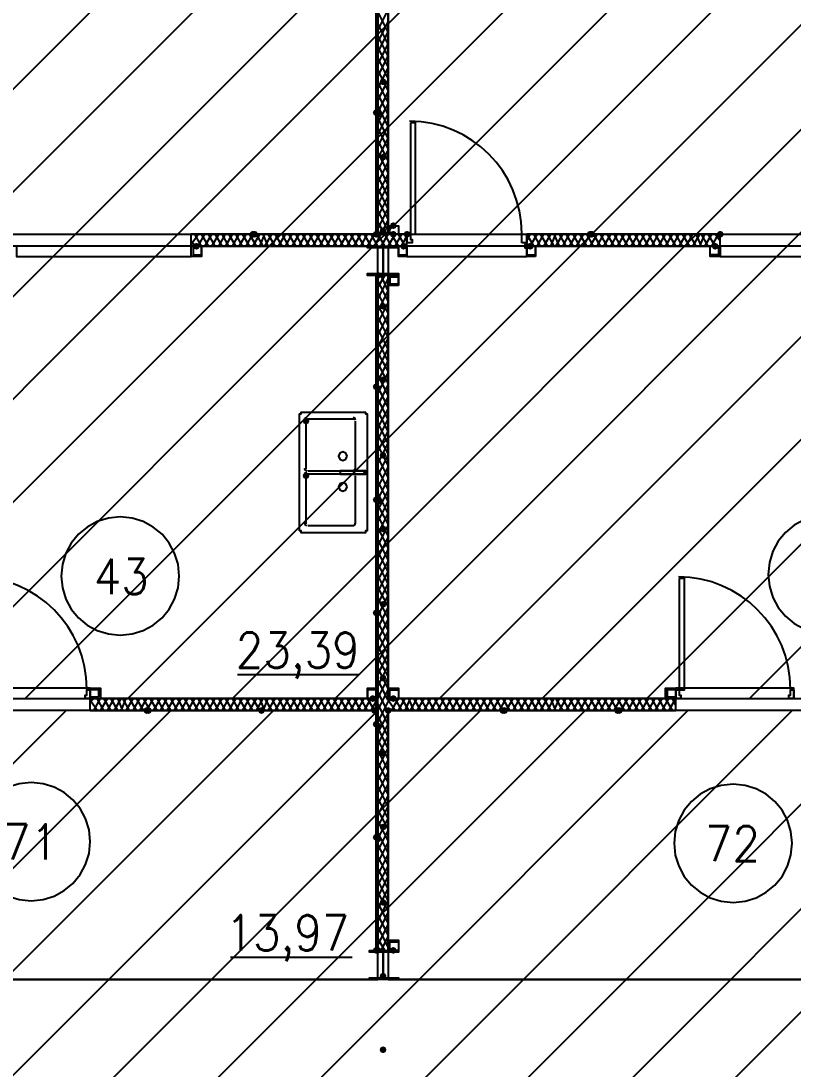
# Model space of a CAD drawing. Header units: millimetres. Extents: x 0 to 420, y 0 to 297.
# Drawn here: x 265.2 to 284.29, y 179.99 to 205.89 of the extents above; entities that cross this region are included whole.
import ezdxf

# ---------------------------------------------------------------- set-up
doc = ezdxf.new("R2010")
doc.units = ezdxf.units.MM
doc.layers.get('0').update_dxf_attribs({"linetype": 'CONTINUOUS'})
doc.styles.get("Standard").update_dxf_attribs({"font": 'STANDARD'})

msp = doc.modelspace()

# ---------------------------------------------------------------- hatches: boundary and pattern name
at = {"true_color": 0x000007}
h = msp.add_hatch(color=0, dxfattribs=at)
h.paths.add_polyline_path([(274.023667, 217.000667), (273.981333, 217.000667), (274.023667, 200.617667)], flags=0)
h.paths.add_polyline_path([(273.981333, 217.000667), (274.023667, 200.617667), (273.981333, 200.617667)], flags=0)
for points in [[(274.235333, 204.385333), (274.210462, 204.325537), (274.150667, 204.300667), (274.090871, 204.325537), (274.066, 204.385333), (274.090871, 204.445129), (274.150667, 204.47), (274.210462, 204.445129)], [(274.235333, 202.522667), (274.210462, 202.462871), (274.150667, 202.438), (274.090871, 202.462871), (274.066, 202.522667), (274.090871, 202.582462), (274.150667, 202.607333), (274.210462, 202.582463)], [(274.235333, 200.702333), (274.210462, 200.642537), (274.150667, 200.617667), (274.090871, 200.642537), (274.066, 200.702333), (274.090871, 200.762129), (274.150667, 200.787), (274.210462, 200.762129)], [(274.489333, 200.829333), (274.464462, 200.769537), (274.404667, 200.744667), (274.344871, 200.769537), (274.32, 200.829333), (274.344871, 200.889129), (274.404667, 200.914), (274.464462, 200.889129)], [(274.108333, 200.617667), (274.083463, 200.557871), (274.023667, 200.533), (273.963871, 200.557871), (273.939, 200.617667), (273.963871, 200.677462), (274.023667, 200.702333), (274.083462, 200.677463)], [(274.489333, 200.617667), (274.464462, 200.557871), (274.404667, 200.533), (274.344871, 200.557871), (274.32, 200.617667), (274.344871, 200.677462), (274.404667, 200.702333), (274.464462, 200.677463)], [(269.621, 200.321333), (269.596129, 200.261537), (269.536333, 200.236667), (269.476538, 200.261537), (269.451667, 200.321333), (269.476537, 200.381129), (269.536333, 200.406), (269.596129, 200.381129)], [(274.743333, 200.321333), (274.718462, 200.261537), (274.658667, 200.236667), (274.598871, 200.261537), (274.574, 200.321333), (274.598871, 200.381129), (274.658667, 200.406), (274.718462, 200.381129)], [(277.791333, 200.321333), (277.766462, 200.261537), (277.706667, 200.236667), (277.646871, 200.261537), (277.622, 200.321333), (277.646871, 200.381129), (277.706667, 200.406), (277.766462, 200.381129)], [(277.876, 200.321333), (277.851129, 200.261537), (277.791333, 200.236667), (277.731537, 200.261537), (277.706667, 200.321333), (277.731537, 200.381129), (277.791333, 200.406), (277.851129, 200.381129)], [(282.448, 200.321333), (282.423129, 200.261537), (282.363333, 200.236667), (282.303538, 200.261537), (282.278667, 200.321333), (282.303537, 200.381129), (282.363333, 200.406), (282.423129, 200.381129)], [(274.108333, 199.601667), (274.083463, 199.541871), (274.023667, 199.517), (273.963871, 199.541871), (273.939, 199.601667), (273.963871, 199.661462), (274.023667, 199.686333), (274.083462, 199.661463)], [(274.235333, 198.839667), (274.210462, 198.779871), (274.150667, 198.755), (274.090871, 198.779871), (274.066, 198.839667), (274.090871, 198.899462), (274.150667, 198.924333), (274.210462, 198.899463)], [(274.235333, 197.019333), (274.210462, 196.959537), (274.150667, 196.934667), (274.090871, 196.959537), (274.066, 197.019333), (274.090871, 197.079129), (274.150667, 197.104), (274.210462, 197.079129)], [(272.330333, 196.003333), (272.305462, 195.943537), (272.245667, 195.918667), (272.185871, 195.943537), (272.161, 196.003333), (272.185871, 196.063129), (272.245667, 196.088), (272.305462, 196.063129)], [(274.235333, 195.156667), (274.210462, 195.096871), (274.150667, 195.072), (274.090871, 195.096871), (274.066, 195.156667), (274.090871, 195.216462), (274.150667, 195.241333), (274.210462, 195.216463)], [(272.330333, 194.648667), (272.305462, 194.588871), (272.245667, 194.564), (272.185871, 194.588871), (272.161, 194.648667), (272.185871, 194.708462), (272.245667, 194.733333), (272.305462, 194.708463)], [(274.235333, 193.336333), (274.210462, 193.276537), (274.150667, 193.251667), (274.090871, 193.276537), (274.066, 193.336333), (274.090871, 193.396129), (274.150667, 193.421), (274.210462, 193.396129)], [(274.235333, 191.473667), (274.210462, 191.413871), (274.150667, 191.389), (274.090871, 191.413871), (274.066, 191.473667), (274.090871, 191.533462), (274.150667, 191.558333), (274.210462, 191.533463)], [(274.235333, 189.653333), (274.210462, 189.593537), (274.150667, 189.568667), (274.090871, 189.593537), (274.066, 189.653333), (274.090871, 189.713129), (274.150667, 189.738), (274.210462, 189.713129)], [(273.981333, 189.145333), (273.956462, 189.085537), (273.896667, 189.060667), (273.836871, 189.085537), (273.812, 189.145333), (273.836871, 189.205129), (273.896667, 189.23), (273.956462, 189.205129)], [(274.489333, 189.145333), (274.464462, 189.085537), (274.404667, 189.060667), (274.344871, 189.085537), (274.32, 189.145333), (274.344871, 189.205129), (274.404667, 189.23), (274.464462, 189.205129)], [(274.235333, 187.790667), (274.210462, 187.730871), (274.150667, 187.706), (274.090871, 187.730871), (274.066, 187.790667), (274.090871, 187.850462), (274.150667, 187.875333), (274.210462, 187.850463)], [(274.235333, 185.970333), (274.210462, 185.910537), (274.150667, 185.885667), (274.090871, 185.910537), (274.066, 185.970333), (274.090871, 186.030129), (274.150667, 186.055), (274.210462, 186.030129)], [(274.235333, 184.107667), (274.210462, 184.047871), (274.150667, 184.023), (274.090871, 184.047871), (274.066, 184.107667), (274.090871, 184.167462), (274.150667, 184.192333), (274.210462, 184.167463)], [(274.108333, 182.922333), (274.083463, 182.862537), (274.023667, 182.837667), (273.963871, 182.862537), (273.939, 182.922333), (273.963871, 182.982129), (274.023667, 183.007), (274.083462, 182.982129)], [(274.489333, 182.922333), (274.464462, 182.862537), (274.404667, 182.837667), (274.344871, 182.862537), (274.32, 182.922333), (274.344871, 182.982129), (274.404667, 183.007), (274.464462, 182.982129)], [(274.235333, 182.287333), (274.210462, 182.227537), (274.150667, 182.202667), (274.090871, 182.227537), (274.066, 182.287333), (274.090871, 182.347129), (274.150667, 182.372), (274.210462, 182.347129)], [(274.235333, 180.467), (274.210462, 180.407204), (274.150667, 180.382333), (274.090871, 180.407204), (274.066, 180.467), (274.090871, 180.526796), (274.150667, 180.551667), (274.210462, 180.526796)]]:
    msp.add_hatch(color=0, dxfattribs=at).paths.add_polyline_path(points, flags=0)
at = {"true_color": 0x0000fe}
for points in [[(274.066, 203.623333), (274.041129, 203.563538), (273.981333, 203.538667), (273.921538, 203.563538), (273.896667, 203.623333), (273.921537, 203.683129), (273.981333, 203.708), (274.041129, 203.683129)], [(274.108333, 203.581), (274.083463, 203.521204), (274.023667, 203.496333), (273.963871, 203.521204), (273.939, 203.581), (273.963871, 203.640796), (274.023667, 203.665667), (274.083462, 203.640796)], [(271.018, 200.617667), (270.993129, 200.557871), (270.933333, 200.533), (270.873538, 200.557871), (270.848667, 200.617667), (270.873537, 200.677462), (270.933333, 200.702333), (270.993129, 200.677463)], [(271.060333, 200.617667), (271.035462, 200.557871), (270.975667, 200.533), (270.915871, 200.557871), (270.891, 200.617667), (270.915871, 200.677462), (270.975667, 200.702333), (271.035462, 200.677463)], [(274.066, 200.617667), (274.041129, 200.557871), (273.981333, 200.533), (273.921538, 200.557871), (273.896667, 200.617667), (273.921537, 200.677462), (273.981333, 200.702333), (274.041129, 200.677463)], [(274.108333, 200.617667), (274.083463, 200.557871), (274.023667, 200.533), (273.963871, 200.557871), (273.939, 200.617667), (273.963871, 200.677462), (274.023667, 200.702333), (274.083462, 200.677463)], [(274.108333, 200.617667), (274.083463, 200.557871), (274.023667, 200.533), (273.963871, 200.557871), (273.939, 200.617667), (273.963871, 200.677462), (274.023667, 200.702333), (274.083462, 200.677463)], [(274.108333, 200.617667), (274.083463, 200.557871), (274.023667, 200.533), (273.963871, 200.557871), (273.939, 200.617667), (273.963871, 200.677462), (274.023667, 200.702333), (274.083462, 200.677463)], [(274.108333, 200.617667), (274.083463, 200.557871), (274.023667, 200.533), (273.963871, 200.557871), (273.939, 200.617667), (273.963871, 200.677462), (274.023667, 200.702333), (274.083462, 200.677463)], [(274.828, 200.617667), (274.803129, 200.557871), (274.743333, 200.533), (274.683538, 200.557871), (274.658667, 200.617667), (274.683537, 200.677462), (274.743333, 200.702333), (274.803129, 200.677463)], [(279.357667, 200.617667), (279.332796, 200.557871), (279.273, 200.533), (279.213204, 200.557871), (279.188333, 200.617667), (279.213204, 200.677462), (279.273, 200.702333), (279.332796, 200.677463)], [(279.4, 200.617667), (279.375129, 200.557871), (279.315333, 200.533), (279.255538, 200.557871), (279.230667, 200.617667), (279.255537, 200.677462), (279.315333, 200.702333), (279.375129, 200.677463)], [(282.575, 200.617667), (282.550129, 200.557871), (282.490333, 200.533), (282.430538, 200.557871), (282.405667, 200.617667), (282.430537, 200.677462), (282.490333, 200.702333), (282.550129, 200.677463)], [(274.108333, 199.601667), (274.083463, 199.541871), (274.023667, 199.517), (273.963871, 199.541871), (273.939, 199.601667), (273.963871, 199.661462), (274.023667, 199.686333), (274.083462, 199.661463)], [(274.066, 196.85), (274.041129, 196.790204), (273.981333, 196.765333), (273.921538, 196.790204), (273.896667, 196.85), (273.921537, 196.909796), (273.981333, 196.934667), (274.041129, 196.909796)], [(274.108333, 196.807667), (274.083463, 196.747871), (274.023667, 196.723), (273.963871, 196.747871), (273.939, 196.807667), (273.963871, 196.867462), (274.023667, 196.892333), (274.083462, 196.867463)], [(274.066, 194.056), (274.041129, 193.996204), (273.981333, 193.971333), (273.921538, 193.996204), (273.896667, 194.056), (273.921537, 194.115796), (273.981333, 194.140667), (274.041129, 194.115796)], [(274.108333, 194.013667), (274.083463, 193.953871), (274.023667, 193.929), (273.963871, 193.953871), (273.939, 194.013667), (273.963871, 194.073462), (274.023667, 194.098333), (274.083462, 194.073463)], [(274.066, 191.262), (274.041129, 191.202204), (273.981333, 191.177333), (273.921538, 191.202204), (273.896667, 191.262), (273.921537, 191.321796), (273.981333, 191.346667), (274.041129, 191.321796)], [(274.108333, 191.262), (274.083463, 191.202204), (274.023667, 191.177333), (273.963871, 191.202204), (273.939, 191.262), (273.963871, 191.321796), (274.023667, 191.346667), (274.083462, 191.321796)], [(268.393333, 188.849), (268.368462, 188.789204), (268.308667, 188.764333), (268.248871, 188.789204), (268.224, 188.849), (268.248871, 188.908796), (268.308667, 188.933667), (268.368462, 188.908796)], [(268.435667, 188.849), (268.410796, 188.789204), (268.351, 188.764333), (268.291204, 188.789204), (268.266333, 188.849), (268.291204, 188.908796), (268.351, 188.933667), (268.410796, 188.908796)], [(271.229667, 188.849), (271.204796, 188.789204), (271.145, 188.764333), (271.085204, 188.789204), (271.060333, 188.849), (271.085204, 188.908796), (271.145, 188.933667), (271.204796, 188.908796)], [(271.229667, 188.849), (271.204796, 188.789204), (271.145, 188.764333), (271.085204, 188.789204), (271.060333, 188.849), (271.085204, 188.908796), (271.145, 188.933667), (271.204796, 188.908796)], [(274.023667, 188.849), (273.998796, 188.789204), (273.939, 188.764333), (273.879204, 188.789204), (273.854333, 188.849), (273.879204, 188.908796), (273.939, 188.933667), (273.998796, 188.908796)], [(274.362333, 188.849), (274.337463, 188.789204), (274.277667, 188.764333), (274.217871, 188.789204), (274.193, 188.849), (274.217871, 188.908796), (274.277667, 188.933667), (274.337462, 188.908796)], [(274.362333, 188.849), (274.337463, 188.789204), (274.277667, 188.764333), (274.217871, 188.789204), (274.193, 188.849), (274.217871, 188.908796), (274.277667, 188.933667), (274.337462, 188.908796)], [(277.198667, 188.849), (277.173796, 188.789204), (277.114, 188.764333), (277.054204, 188.789204), (277.029333, 188.849), (277.054204, 188.908796), (277.114, 188.933667), (277.173796, 188.908796)], [(277.241, 188.849), (277.216129, 188.789204), (277.156333, 188.764333), (277.096537, 188.789204), (277.071667, 188.849), (277.096537, 188.908796), (277.156333, 188.933667), (277.216129, 188.908796)], [(280.035, 188.849), (280.010129, 188.789204), (279.950333, 188.764333), (279.890538, 188.789204), (279.865667, 188.849), (279.890537, 188.908796), (279.950333, 188.933667), (280.010129, 188.908796)], [(280.077333, 188.849), (280.052462, 188.789204), (279.992667, 188.764333), (279.932871, 188.789204), (279.908, 188.849), (279.932871, 188.908796), (279.992667, 188.933667), (280.052462, 188.908796)], [(274.066, 188.510333), (274.041129, 188.450537), (273.981333, 188.425667), (273.921538, 188.450537), (273.896667, 188.510333), (273.921537, 188.570129), (273.981333, 188.595), (274.041129, 188.570129)], [(274.108333, 188.468), (274.083463, 188.408204), (274.023667, 188.383333), (273.963871, 188.408204), (273.939, 188.468), (273.963871, 188.527796), (274.023667, 188.552667), (274.083462, 188.527796)], [(274.066, 185.716333), (274.041129, 185.656537), (273.981333, 185.631667), (273.921538, 185.656537), (273.896667, 185.716333), (273.921537, 185.776129), (273.981333, 185.801), (274.041129, 185.776129)], [(274.108333, 185.674), (274.083463, 185.614204), (274.023667, 185.589333), (273.963871, 185.614204), (273.939, 185.674), (273.963871, 185.733796), (274.023667, 185.758667), (274.083462, 185.733796)], [(274.066, 182.922333), (274.041129, 182.862537), (273.981333, 182.837667), (273.921538, 182.862537), (273.896667, 182.922333), (273.921537, 182.982129), (273.981333, 183.007), (274.041129, 182.982129)], [(274.066, 182.922333), (274.041129, 182.862537), (273.981333, 182.837667), (273.921538, 182.862537), (273.896667, 182.922333), (273.921537, 182.982129), (273.981333, 183.007), (274.041129, 182.982129)]]:
    msp.add_hatch(color=0, dxfattribs=at).paths.add_polyline_path(points, flags=0)
at = {"true_color": 0x000007}
h = msp.add_hatch(color=0, dxfattribs=at)
h.paths.add_polyline_path([(269.409333, 200.617667), (274.023667, 200.617667)], flags=0)
h.paths.add_polyline_path([(274.023667, 200.617667), (269.409333, 200.617667)], flags=0)
h = msp.add_hatch(color=0, dxfattribs=at)
h.paths.add_polyline_path([(274.023667, 200.617667), (274.743333, 200.617667)], flags=0)
h.paths.add_polyline_path([(274.743333, 200.617667), (274.023667, 200.617667)], flags=0)
h = msp.add_hatch(color=0, dxfattribs=at)
h.paths.add_polyline_path([(277.706667, 200.617667), (282.490333, 200.617667)], flags=0)
h.paths.add_polyline_path([(282.490333, 200.617667), (277.706667, 200.617667)], flags=0)
h = msp.add_hatch(color=0, dxfattribs=at)
h.paths.add_polyline_path([(274.023667, 199.601667), (273.981333, 199.601667), (274.023667, 182.922333)], flags=0)
h.paths.add_polyline_path([(273.981333, 199.601667), (274.023667, 182.922333), (273.981333, 182.922333)], flags=0)
h = msp.add_hatch(color=0, dxfattribs=at)
h.paths.add_polyline_path([(266.911667, 188.849), (273.939, 188.849)], flags=0)
h.paths.add_polyline_path([(273.939, 188.849), (266.911667, 188.849)], flags=0)
h = msp.add_hatch(color=0, dxfattribs=at)
h.paths.add_polyline_path([(274.277667, 188.849), (281.389667, 188.849)], flags=0)
h.paths.add_polyline_path([(281.389667, 188.849), (274.277667, 188.849)], flags=0)

# ---------------------------------------------------------------- linework, layer by layer
at = {"color": 0, "true_color": 0x000006}
for points in [[(256.413001, 195.622333), (295.867667, 235.076999)], [(256.413001, 193.082333), (298.407667, 235.076999)], [(256.413001, 190.499999), (300.99, 235.076999)], [(257.598334, 189.145333), (303.53, 235.076999)], [(260.138334, 189.145333), (306.112334, 235.076999)], [(262.720667, 189.145333), (308.652334, 235.076999)], [(265.303001, 189.145333), (311.234667, 235.076999)], [(267.843001, 189.145333), (313.774667, 235.076999)], [(270.425334, 189.145333), (316.357, 235.076999)], [(272.965334, 189.145333), (318.897, 235.076999)], [(275.547667, 189.145333), (321.479334, 235.076999)], [(278.087667, 189.145333), (324.019334, 235.076999)], [(280.670001, 189.145333), (326.601667, 235.076999)], [(283.210001, 189.145333), (329.141667, 235.076999)]]:
    msp.add_lwpolyline(points, dxfattribs=at)
at = {"color": 0, "true_color": 0x000007}
for points in [[(274.023667, 235.077), (256.921, 235.077), (256.921, 200.617667), (274.023667, 200.617667)], [(291.380333, 200.617667), (291.380333, 235.077), (274.277667, 235.077), (274.277667, 200.617667)], [(274.023667, 217.000667), (273.981333, 217.000667), (274.023667, 200.617667)], [(273.981333, 217.000667), (274.023667, 200.617667), (273.981333, 200.617667)], [(273.981333, 217.000667), (273.981333, 200.617667), (274.023667, 200.617667), (274.023667, 217.000667)], [(273.981333, 217.000667), (273.981333, 200.617667), (274.023667, 200.617667), (274.023667, 217.000667)], [(274.828, 203.369333), (274.828, 200.617667), (274.955, 200.617667), (274.955, 203.369333)], [(274.531667, 200.617667), (274.32, 200.617667), (274.32, 200.829333), (274.531667, 200.829333), (274.531667, 200.617667), (274.277667, 200.617667), (274.277667, 200.829333), (274.531667, 200.829333)], [(269.409333, 200.617667), (274.023667, 200.617667)], [(274.023667, 200.617667), (269.409333, 200.617667)], [(269.409333, 200.617667), (274.023667, 200.617667), (269.409333, 200.617667), (274.023667, 200.617667)], [(274.023667, 200.617667), (274.743333, 200.617667)], [(274.743333, 200.617667), (274.023667, 200.617667)], [(274.743333, 200.617667), (274.023667, 200.617667)], [(274.743333, 200.617667), (274.023667, 200.617667)], [(274.743333, 200.406), (274.743333, 200.617667), (274.828, 200.617667), (274.828, 200.490667), (274.870333, 200.490667), (274.870333, 200.406)], [(274.743333, 200.617667), (274.743333, 200.406)], [(277.579667, 200.406), (277.579667, 200.490667), (277.579667, 200.617667), (277.706667, 200.617667), (277.706667, 200.406)], [(277.706667, 200.617667), (282.490333, 200.617667)], [(282.490333, 200.617667), (277.706667, 200.617667)], [(277.706667, 200.617667), (277.706667, 200.406)], [(277.706667, 200.617667), (282.490333, 200.617667), (277.706667, 200.617667), (282.490333, 200.617667)], [(256.413, 189.145333), (274.023667, 189.145333), (274.023667, 200.321333), (256.413, 200.321333)], [(269.409333, 200.321333), (269.663333, 200.321333), (269.663333, 200.067333), (269.409333, 200.067333)], [(269.451667, 200.321333), (269.451667, 200.109667), (269.663333, 200.109667), (269.663333, 200.321333)], [(274.531667, 199.601667), (273.769667, 199.601667), (273.769667, 199.644), (274.150667, 199.644), (274.150667, 200.279), (273.769667, 200.279), (273.769667, 200.321333), (274.531667, 200.321333), (274.531667, 200.279), (274.150667, 200.279), (274.150667, 199.644), (274.531667, 199.644)], [(291.380333, 200.321333), (274.277667, 200.321333), (274.277667, 189.145333), (291.380333, 189.145333)], [(274.743333, 200.067333), (274.531667, 200.067333), (274.531667, 200.321333), (274.743333, 200.321333)], [(274.743333, 200.109667), (274.743333, 200.321333), (274.531667, 200.321333), (274.531667, 200.109667)], [(277.918333, 200.067333), (277.706667, 200.067333), (277.706667, 200.321333), (277.918333, 200.321333)], [(277.918333, 200.109667), (277.918333, 200.321333), (277.706667, 200.321333), (277.706667, 200.109667)], [(282.236333, 200.321333), (282.448, 200.321333), (282.448, 200.109667), (282.236333, 200.109667), (282.236333, 200.321333), (282.490333, 200.321333), (282.490333, 200.067333), (282.236333, 200.067333)], [(274.023667, 199.601667), (273.981333, 199.601667), (274.023667, 182.922333)], [(273.981333, 199.601667), (274.023667, 182.922333), (273.981333, 182.922333)], [(273.981333, 199.601667), (273.981333, 182.922333), (274.023667, 182.922333), (274.023667, 199.601667)], [(273.981333, 199.601667), (273.981333, 182.922333), (274.023667, 182.922333), (274.023667, 199.601667)], [(274.531667, 199.347667), (274.277667, 199.347667), (274.277667, 199.601667), (274.531667, 199.601667)], [(274.531667, 199.39), (274.531667, 199.559333), (274.32, 199.559333), (274.32, 199.39)], [(272.076333, 196.130333), (272.076333, 193.336333), (272.076333, 193.294), (272.118667, 193.294), (272.118667, 193.251667), (273.727333, 193.251667), (273.727333, 193.294), (273.769667, 193.294), (273.769667, 193.336333), (273.769667, 196.130333), (273.769667, 196.172667), (273.727333, 196.172667), (273.727333, 196.215), (272.118667, 196.215), (272.118667, 196.172667), (272.076333, 196.172667)], [(273.261667, 195.1355), (273.230673, 195.21034), (273.155833, 195.241333), (273.080993, 195.21034), (273.05, 195.1355), (273.080993, 195.06066), (273.155833, 195.029667), (273.230673, 195.06066)], [(273.134667, 194.775667), (273.092333, 194.775667), (273.092333, 194.733333), (273.092333, 194.691), (273.134667, 194.691), (273.685, 194.691), (273.685, 194.733333), (273.727333, 194.733333), (273.685, 194.775667)], [(273.431, 194.775667), (273.558, 194.775667)], [(273.558, 194.775667), (273.685, 194.775667), (273.727333, 194.733333), (273.685, 194.733333), (273.685, 194.691), (273.558, 194.691), (273.727333, 194.691), (273.727333, 194.775667)], [(273.431, 194.691), (273.558, 194.691)], [(273.261667, 194.3735), (273.230673, 194.44834), (273.155833, 194.479333), (273.080993, 194.44834), (273.05, 194.3735), (273.080993, 194.29866), (273.155833, 194.267667), (273.230673, 194.29866)], [(281.474333, 192.108667), (281.474333, 189.357), (281.601333, 189.357), (281.601333, 192.108667)], [(266.784667, 189.145333), (266.784667, 189.23), (266.827, 189.23), (266.827, 189.357), (266.911667, 189.357), (266.911667, 189.145333)], [(267.165667, 189.145333), (266.911667, 189.145333), (266.911667, 189.399333), (267.165667, 189.399333)], [(267.123333, 189.187667), (267.123333, 189.357), (266.911667, 189.357), (266.911667, 189.187667)], [(274.023667, 189.145333), (273.769667, 189.145333), (273.769667, 189.399333), (274.023667, 189.399333)], [(273.981333, 189.145333), (273.981333, 189.357), (273.769667, 189.357), (273.769667, 189.145333)], [(274.531667, 189.145333), (274.32, 189.145333), (274.32, 189.357), (274.531667, 189.357), (274.531667, 189.145333), (274.277667, 189.145333), (274.277667, 189.399333), (274.531667, 189.399333)], [(281.389667, 189.145333), (281.135667, 189.145333), (281.135667, 189.399333), (281.389667, 189.399333)], [(281.389667, 189.187667), (281.389667, 189.357), (281.178, 189.357), (281.178, 189.187667)], [(281.389667, 189.145333), (281.389667, 189.357), (281.474333, 189.357), (281.474333, 189.23), (281.516667, 189.23), (281.516667, 189.145333)], [(284.183667, 189.145333), (284.183667, 189.23), (284.226, 189.23), (284.226, 189.357), (284.310667, 189.357), (284.310667, 189.145333)], [(266.911667, 188.849), (273.939, 188.849)], [(273.939, 188.849), (266.911667, 188.849)], [(266.911667, 188.849), (273.939, 188.849), (266.911667, 188.849), (273.939, 188.849)], [(274.277667, 188.849), (281.389667, 188.849)], [(281.389667, 188.849), (274.277667, 188.849)], [(281.389667, 188.849), (274.277667, 188.849)], [(281.389667, 188.849), (274.277667, 188.849)], [(274.531667, 182.922333), (274.32, 182.922333), (274.32, 183.134), (274.531667, 183.134), (274.531667, 182.922333), (274.277667, 182.922333), (274.277667, 183.176333), (274.531667, 183.176333)], [(274.531667, 182.202667), (273.812, 182.202667), (273.812, 182.245), (274.150667, 182.245), (274.150667, 182.88), (273.812, 182.88), (273.812, 182.922333), (274.531667, 182.922333), (274.531667, 182.88), (274.150667, 182.88), (274.150667, 182.245), (274.531667, 182.245)]]:
    msp.add_lwpolyline(points, close=True, dxfattribs=at)
for points in [[(273.981333, 217.000667), (273.981333, 200.617667), (273.981333, 217.000667), (274.023667, 200.617667)], [(274.277667, 200.617667), (274.277667, 217.000667), (274.023667, 217.000667), (274.023667, 200.617667)], [(274.023667, 205.655333), (274.277667, 206.163333)], [(274.277667, 205.613), (274.023667, 206.121)], [(274.023667, 205.359), (274.277667, 205.867)], [(274.277667, 205.316667), (274.023667, 205.824667)], [(274.023667, 205.105), (274.277667, 205.613)], [(274.277667, 205.020333), (274.023667, 205.528333)], [(274.023667, 204.808667), (274.277667, 205.316667)], [(274.277667, 204.766333), (274.023667, 205.232)], [(274.023667, 204.512333), (274.277667, 205.020333)], [(274.277667, 204.47), (274.023667, 204.978)], [(274.023667, 204.216), (274.277667, 204.724)], [(274.277667, 204.173667), (274.023667, 204.681667)], [(274.023667, 203.919667), (274.277667, 204.427667)], [(274.277667, 203.877333), (274.023667, 204.385333)], [(274.023667, 203.623333), (274.277667, 204.131333)], [(274.277667, 203.581), (274.023667, 204.089)], [(274.023667, 203.369333), (274.277667, 203.835)], [(274.277667, 203.284667), (274.023667, 203.792667)], [(274.023667, 203.073), (274.277667, 203.581)], [(274.277667, 202.988333), (274.023667, 203.496333)], [(277.579667, 200.638833), (277.565351, 200.922342), (277.523333, 201.19766), (277.455007, 201.463395), (277.361766, 201.718151), (277.245004, 201.960537), (277.106114, 202.189157), (276.946491, 202.402619), (276.767528, 202.599528), (276.570619, 202.778491), (276.357157, 202.938114), (276.128537, 203.077004), (275.886151, 203.193766), (275.631395, 203.287007), (275.36566, 203.355333), (275.090342, 203.397351), (274.806833, 203.411667)], [(274.023667, 202.776667), (274.277667, 203.284667)], [(274.277667, 202.734333), (274.023667, 203.242333)], [(274.023667, 202.480333), (274.277667, 202.988333)], [(274.277667, 202.438), (274.023667, 202.946)], [(274.023667, 202.184), (274.277667, 202.692)], [(274.277667, 202.141667), (274.023667, 202.649667)], [(274.023667, 201.887667), (274.277667, 202.395667)], [(274.277667, 201.845333), (274.023667, 202.353333)], [(274.023667, 201.591333), (274.277667, 202.099333)], [(274.277667, 201.549), (274.023667, 202.057)], [(274.023667, 201.337333), (274.277667, 201.845333)], [(274.277667, 201.252667), (274.023667, 201.760667)], [(274.023667, 201.041), (274.277667, 201.549)], [(274.277667, 200.998667), (274.023667, 201.464333)], [(274.023667, 200.744667), (274.277667, 201.252667)], [(274.277667, 200.702333), (274.023667, 201.210333)], [(274.193, 200.617667), (274.023667, 200.914)], [(274.108333, 200.617667), (274.277667, 200.956333)], [(269.409333, 200.363667), (269.578667, 200.617667)], [(269.409333, 200.617667), (274.023667, 200.617667), (269.409333, 200.617667), (274.023667, 200.617667)], [(269.409333, 200.321333), (269.409333, 200.617667)], [(269.409333, 200.321333), (269.409333, 200.617667)], [(274.023667, 200.617667), (269.409333, 200.617667)], [(269.494, 200.321333), (269.409333, 200.448333)], [(269.663333, 200.321333), (269.494, 200.617667)], [(269.578667, 200.321333), (269.748, 200.617667)], [(269.832667, 200.321333), (269.663333, 200.617667)], [(269.748, 200.321333), (269.917333, 200.617667)], [(270.002, 200.321333), (269.832667, 200.617667)], [(269.917333, 200.321333), (270.086667, 200.617667)], [(270.171333, 200.321333), (270.002, 200.617667)], [(270.086667, 200.321333), (270.256, 200.617667)], [(270.340667, 200.321333), (270.171333, 200.617667)], [(270.256, 200.321333), (270.425333, 200.617667)], [(270.51, 200.321333), (270.340667, 200.617667)], [(270.425333, 200.321333), (270.594667, 200.617667)], [(270.679333, 200.321333), (270.51, 200.617667)], [(270.594667, 200.321333), (270.764, 200.617667)], [(270.848667, 200.321333), (270.679333, 200.617667)], [(270.764, 200.321333), (270.933333, 200.617667)], [(271.018, 200.321333), (270.848667, 200.617667)], [(270.933333, 200.321333), (271.102667, 200.617667)], [(271.187333, 200.321333), (271.018, 200.617667)], [(271.102667, 200.321333), (271.229667, 200.617667)], [(271.314333, 200.321333), (271.187333, 200.617667)], [(271.229667, 200.321333), (271.399, 200.617667)], [(271.483667, 200.321333), (271.314333, 200.617667)], [(271.399, 200.321333), (271.568333, 200.617667)], [(271.653, 200.321333), (271.483667, 200.617667)], [(271.568333, 200.321333), (271.737667, 200.617667)], [(271.822333, 200.321333), (271.653, 200.617667)], [(271.737667, 200.321333), (271.907, 200.617667)], [(271.991667, 200.321333), (271.822333, 200.617667)], [(271.907, 200.321333), (272.076333, 200.617667)], [(272.161, 200.321333), (271.991667, 200.617667)], [(272.076333, 200.321333), (272.245667, 200.617667)], [(272.330333, 200.321333), (272.161, 200.617667)], [(272.245667, 200.321333), (272.415, 200.617667)], [(272.499667, 200.321333), (272.330333, 200.617667)], [(272.415, 200.321333), (272.584333, 200.617667)], [(272.669, 200.321333), (272.499667, 200.617667)], [(272.584333, 200.321333), (272.753667, 200.617667)], [(272.838333, 200.321333), (272.669, 200.617667)], [(272.753667, 200.321333), (272.923, 200.617667)], [(273.007667, 200.321333), (272.838333, 200.617667)], [(272.923, 200.321333), (273.092333, 200.617667)], [(273.177, 200.321333), (273.007667, 200.617667)], [(273.092333, 200.321333), (273.261667, 200.617667)], [(273.346333, 200.321333), (273.177, 200.617667)], [(273.261667, 200.321333), (273.431, 200.617667)], [(273.515667, 200.321333), (273.346333, 200.617667)], [(273.431, 200.321333), (273.600333, 200.617667)], [(273.685, 200.321333), (273.515667, 200.617667)], [(273.600333, 200.321333), (273.769667, 200.617667)], [(273.854333, 200.321333), (273.685, 200.617667)], [(273.769667, 200.321333), (273.939, 200.617667)], [(274.023667, 200.321333), (273.854333, 200.617667)], [(273.939, 200.321333), (274.108333, 200.617667)], [(274.193, 200.321333), (274.023667, 200.617667)], [(274.743333, 200.617667), (274.023667, 200.617667), (274.743333, 200.617667), (274.023667, 200.617667)], [(274.108333, 200.321333), (274.277667, 200.617667)], [(274.362333, 200.321333), (274.193, 200.617667)], [(274.277667, 200.617667), (274.277667, 200.66)], [(274.277667, 200.321333), (274.447, 200.617667)], [(274.743333, 200.617667), (274.277667, 200.617667)], [(274.531667, 200.321333), (274.362333, 200.617667)], [(274.447, 200.321333), (274.616333, 200.617667)], [(274.701, 200.321333), (274.531667, 200.617667)], [(274.616333, 200.321333), (274.743333, 200.575333)], [(274.743333, 200.490667), (274.701, 200.617667)], [(274.743333, 200.321333), (274.743333, 200.406), (274.743333, 200.617667)], [(277.706667, 200.448333), (277.791333, 200.617667)], [(277.876, 200.321333), (277.706667, 200.617667)], [(277.706667, 200.617667), (282.490333, 200.617667), (277.706667, 200.617667), (282.490333, 200.617667)], [(277.706667, 200.321333), (277.706667, 200.406), (277.706667, 200.617667)], [(282.490333, 200.617667), (277.706667, 200.617667)], [(277.791333, 200.321333), (277.960667, 200.617667)], [(278.045333, 200.321333), (277.876, 200.617667)], [(277.960667, 200.321333), (278.13, 200.617667)], [(278.214667, 200.321333), (278.045333, 200.617667)], [(278.13, 200.321333), (278.299333, 200.617667)], [(278.384, 200.321333), (278.214667, 200.617667)], [(278.299333, 200.321333), (278.426333, 200.617667)], [(278.511, 200.321333), (278.384, 200.617667)], [(278.426333, 200.321333), (278.595667, 200.617667)], [(278.680333, 200.321333), (278.511, 200.617667)], [(278.595667, 200.321333), (278.765, 200.617667)], [(278.849667, 200.321333), (278.680333, 200.617667)], [(278.765, 200.321333), (278.934333, 200.617667)], [(279.019, 200.321333), (278.849667, 200.617667)], [(278.934333, 200.321333), (279.103667, 200.617667)], [(279.188333, 200.321333), (279.019, 200.617667)], [(279.103667, 200.321333), (279.273, 200.617667)], [(279.357667, 200.321333), (279.188333, 200.617667)], [(279.273, 200.321333), (279.442333, 200.617667)], [(279.527, 200.321333), (279.357667, 200.617667)], [(279.442333, 200.321333), (279.611667, 200.617667)], [(279.696333, 200.321333), (279.527, 200.617667)], [(279.611667, 200.321333), (279.781, 200.617667)], [(279.865667, 200.321333), (279.696333, 200.617667)], [(279.781, 200.321333), (279.950333, 200.617667)], [(280.035, 200.321333), (279.865667, 200.617667)], [(279.950333, 200.321333), (280.119667, 200.617667)], [(280.204333, 200.321333), (280.035, 200.617667)], [(280.119667, 200.321333), (280.289, 200.617667)], [(280.373667, 200.321333), (280.204333, 200.617667)], [(280.289, 200.321333), (280.458333, 200.617667)], [(280.543, 200.321333), (280.373667, 200.617667)], [(280.458333, 200.321333), (280.627667, 200.617667)], [(280.712333, 200.321333), (280.543, 200.617667)], [(280.627667, 200.321333), (280.797, 200.617667)], [(280.881667, 200.321333), (280.712333, 200.617667)], [(280.797, 200.321333), (280.966333, 200.617667)], [(281.051, 200.321333), (280.881667, 200.617667)], [(280.966333, 200.321333), (281.135667, 200.617667)], [(281.220333, 200.321333), (281.051, 200.617667)], [(281.135667, 200.321333), (281.305, 200.617667)], [(281.389667, 200.321333), (281.220333, 200.617667)], [(281.305, 200.321333), (281.474333, 200.617667)], [(281.559, 200.321333), (281.389667, 200.617667)], [(281.474333, 200.321333), (281.643667, 200.617667)], [(281.728333, 200.321333), (281.559, 200.617667)], [(281.643667, 200.321333), (281.813, 200.617667)], [(281.897667, 200.321333), (281.728333, 200.617667)], [(281.813, 200.321333), (281.982333, 200.617667)], [(282.024667, 200.321333), (281.897667, 200.617667)], [(281.982333, 200.321333), (282.109333, 200.617667)], [(282.194, 200.321333), (282.024667, 200.617667)], [(282.109333, 200.321333), (282.278667, 200.617667)], [(282.363333, 200.321333), (282.194, 200.617667)], [(282.278667, 200.321333), (282.448, 200.617667)], [(282.490333, 200.448333), (282.363333, 200.617667)], [(282.490333, 200.321333), (282.490333, 200.617667)], [(282.490333, 200.321333), (282.490333, 200.617667)], [(267.250333, 200.321333), (265.091333, 200.321333), (265.091333, 200.194333)], [(265.091333, 200.194333), (265.091333, 200.067333), (267.250333, 200.067333)], [(269.409333, 200.194333), (269.409333, 200.321333), (267.250333, 200.321333)], [(267.250333, 200.067333), (269.409333, 200.067333), (269.409333, 200.194333)], [(269.409333, 200.321333), (274.743333, 200.321333)], [(273.812, 200.279), (273.812, 200.321333)], [(273.981333, 200.279), (273.981333, 200.321333)], [(274.150667, 199.601667), (274.150667, 200.321333)], [(274.32, 200.279), (274.32, 200.321333)], [(274.489333, 200.279), (274.489333, 200.321333)], [(274.743333, 200.321333), (274.743333, 200.406)], [(276.225, 200.321333), (274.743333, 200.321333), (274.743333, 200.194333)], [(274.743333, 200.194333), (274.743333, 200.067333), (276.225, 200.067333)], [(277.706667, 200.194333), (277.706667, 200.321333), (276.225, 200.321333)], [(276.225, 200.067333), (277.706667, 200.067333), (277.706667, 200.194333)], [(277.706667, 200.321333), (277.706667, 200.406)], [(277.706667, 200.321333), (282.490333, 200.321333)], [(282.448, 200.321333), (282.490333, 200.321333)], [(284.649333, 200.321333), (282.490333, 200.321333), (282.490333, 200.194333)], [(282.490333, 200.194333), (282.490333, 200.067333), (284.649333, 200.067333)], [(269.536333, 200.109667), (269.536333, 200.067333)], [(274.658667, 200.067333), (274.658667, 200.109667)], [(277.791333, 200.067333), (277.791333, 200.109667)], [(282.363333, 200.109667), (282.363333, 200.067333)], [(273.812, 199.601667), (273.812, 199.644)], [(273.981333, 199.601667), (273.981333, 199.644)], [(273.981333, 199.601667), (273.981333, 182.922333), (273.981333, 199.601667), (274.023667, 182.922333)], [(274.023667, 199.305333), (274.193, 199.601667)], [(274.277667, 189.145333), (274.277667, 199.601667), (274.023667, 199.601667), (274.023667, 189.145333)], [(274.023667, 199.009), (274.277667, 199.517)], [(274.277667, 198.966667), (274.023667, 199.474667)], [(274.277667, 199.220667), (274.108333, 199.601667)], [(274.277667, 199.517), (274.277667, 199.601667)], [(274.32, 199.601667), (274.32, 199.644)], [(274.404667, 199.559333), (274.404667, 199.601667)], [(274.489333, 199.601667), (274.489333, 199.644)], [(274.023667, 198.712667), (274.277667, 199.220667)], [(274.277667, 198.670333), (274.023667, 199.178333)], [(274.404667, 199.347667), (274.404667, 199.39)], [(274.023667, 198.416333), (274.277667, 198.924333)], [(274.277667, 198.374), (274.023667, 198.882)], [(274.023667, 198.12), (274.277667, 198.628)], [(274.277667, 198.077667), (274.023667, 198.585667)], [(274.023667, 197.823667), (274.277667, 198.331667)], [(274.277667, 197.781333), (274.023667, 198.289333)], [(274.023667, 197.569667), (274.277667, 198.035333)], [(274.277667, 197.485), (274.023667, 197.993)], [(274.023667, 197.273333), (274.277667, 197.781333)], [(274.277667, 197.231), (274.023667, 197.696667)], [(274.023667, 196.977), (274.277667, 197.485)], [(274.277667, 196.934667), (274.023667, 197.442667)], [(274.023667, 196.680667), (274.277667, 197.188667)], [(274.277667, 196.638333), (274.023667, 197.146333)], [(274.023667, 196.384333), (274.277667, 196.892333)], [(274.277667, 196.342), (274.023667, 196.85)], [(274.023667, 196.088), (274.277667, 196.596)], [(274.277667, 196.045667), (274.023667, 196.553667)], [(272.266833, 196.088), (272.221939, 196.069394), (272.203333, 196.0245)], [(273.431, 196.045667), (272.288, 196.045667)], [(273.473333, 196.0245), (273.454728, 196.069394), (273.409833, 196.088)], [(274.023667, 195.834), (274.277667, 196.299667)], [(274.277667, 195.749333), (274.023667, 196.257333)], [(274.023667, 195.537667), (274.277667, 196.045667)], [(272.245667, 196.003333), (272.245667, 194.818)], [(273.473333, 194.818), (273.473333, 196.003333)], [(274.277667, 195.453), (274.023667, 195.961)], [(274.023667, 195.241333), (274.277667, 195.749333)], [(274.277667, 195.199), (274.023667, 195.664667)], [(274.023667, 194.945), (274.277667, 195.453)], [(274.277667, 194.902667), (274.023667, 195.410667)], [(274.023667, 194.648667), (274.277667, 195.156667)], [(274.277667, 194.606333), (274.023667, 195.114333)], [(272.203333, 194.839167), (272.221939, 194.794272), (272.266833, 194.775667)], [(272.288, 194.775667), (273.431, 194.775667)], [(273.409833, 194.775667), (273.454728, 194.794272), (273.473333, 194.839167)], [(274.023667, 194.352333), (274.277667, 194.860333)], [(274.277667, 194.31), (274.023667, 194.818)], [(272.266833, 194.733333), (272.221939, 194.714728), (272.203333, 194.669833)], [(272.245667, 194.648667), (272.245667, 193.463333)], [(273.431, 194.691), (272.288, 194.691)], [(273.473333, 194.669833), (273.454728, 194.714728), (273.409833, 194.733333)], [(273.473333, 193.463333), (273.473333, 194.648667)], [(274.023667, 194.056), (274.277667, 194.564)], [(274.277667, 194.013667), (274.023667, 194.521667)], [(274.023667, 193.802), (274.277667, 194.267667)], [(274.277667, 193.717333), (274.023667, 194.225333)], [(274.023667, 193.505667), (274.277667, 194.013667)], [(274.277667, 193.463333), (274.023667, 193.929)], [(274.023667, 193.209333), (274.277667, 193.717333)], [(269.113, 192.172167), (269.083328, 192.46651), (268.998228, 192.740662), (268.863572, 192.988749), (268.685232, 193.204899), (268.469083, 193.383238), (268.220996, 193.517894), (267.946844, 193.602995), (267.6525, 193.632667), (267.358156, 193.602995), (267.084004, 193.517894), (266.835917, 193.383238), (266.619768, 193.204899), (266.441428, 192.988749), (266.306772, 192.740662), (266.221672, 192.46651), (266.192, 192.172167)], [(272.203333, 193.4845), (272.221939, 193.439605), (272.266833, 193.421)], [(273.409833, 193.421), (273.454728, 193.439605), (273.473333, 193.4845)], [(274.277667, 193.167), (274.023667, 193.675)], [(286.596667, 192.2145), (286.566995, 192.508844), (286.481894, 192.782996), (286.347238, 193.031083), (286.168899, 193.247232), (285.952749, 193.425572), (285.704662, 193.560228), (285.43051, 193.645328), (285.136167, 193.675), (284.841823, 193.645328), (284.567671, 193.560228), (284.319584, 193.425572), (284.103434, 193.247232), (283.925095, 193.031083), (283.790439, 192.782996), (283.705339, 192.508844), (283.675667, 192.2145)], [(272.288, 193.421), (273.431, 193.421)], [(274.023667, 192.913), (274.277667, 193.421)], [(274.277667, 192.870667), (274.023667, 193.378667)], [(274.023667, 192.616667), (274.277667, 193.124667)], [(274.277667, 192.574333), (274.023667, 193.082333)], [(274.023667, 192.320333), (274.277667, 192.828333)], [(274.277667, 192.278), (274.023667, 192.786)], [(274.023667, 192.066333), (274.277667, 192.532)], [(274.277667, 191.981667), (274.023667, 192.489667)], [(266.192, 192.172167), (266.221672, 191.877823), (266.306772, 191.603671), (266.441428, 191.355584), (266.619768, 191.139434), (266.835917, 190.961095), (267.084004, 190.826439), (267.358156, 190.741339), (267.6525, 190.711667), (267.946844, 190.741339), (268.220996, 190.826439), (268.469083, 190.961095), (268.685232, 191.139434), (268.863572, 191.355584), (268.998228, 191.603671), (269.083328, 191.877823), (269.113, 192.172167)], [(274.023667, 191.77), (274.277667, 192.278)], [(274.277667, 191.685333), (274.023667, 192.193333)], [(283.675667, 192.2145), (283.705339, 191.920156), (283.790439, 191.646004), (283.925095, 191.397917), (284.103434, 191.181768), (284.319584, 191.003428), (284.567671, 190.868772), (284.841823, 190.783672), (285.136167, 190.754), (285.43051, 190.783672), (285.704662, 190.868772), (285.952749, 191.003428), (286.168899, 191.181768), (286.347238, 191.397917), (286.481894, 191.646004), (286.566995, 191.920156), (286.596667, 192.2145)], [(266.827, 189.378167), (266.812684, 189.661675), (266.770666, 189.936994), (266.70234, 190.202728), (266.609099, 190.457485), (266.492337, 190.69987), (266.353448, 190.928491), (266.193824, 191.141952), (266.014861, 191.338861), (265.817952, 191.517824), (265.604491, 191.677448), (265.37587, 191.816337), (265.133485, 191.933099), (264.878728, 192.02634), (264.612994, 192.094666), (264.337675, 192.136684), (264.054167, 192.151)], [(274.023667, 191.473667), (274.277667, 191.981667)], [(284.226, 189.378167), (284.211684, 189.661675), (284.169666, 189.936994), (284.10134, 190.202728), (284.008099, 190.457485), (283.891337, 190.69987), (283.752448, 190.928491), (283.592824, 191.141952), (283.413861, 191.338861), (283.216952, 191.517824), (283.003491, 191.677448), (282.77487, 191.816337), (282.532485, 191.933099), (282.277728, 192.02634), (282.011994, 192.094666), (281.736675, 192.136684), (281.453167, 192.151)], [(274.277667, 191.431333), (274.023667, 191.897)], [(274.023667, 191.177333), (274.277667, 191.685333)], [(274.277667, 191.135), (274.023667, 191.643)], [(274.023667, 190.881), (274.277667, 191.389)], [(274.277667, 190.838667), (274.023667, 191.346667)], [(274.023667, 190.584667), (274.277667, 191.092667)], [(274.277667, 190.542333), (274.023667, 191.050333)], [(274.023667, 190.288333), (274.277667, 190.796333)], [(274.277667, 190.246), (274.023667, 190.754)], [(274.023667, 190.034333), (274.277667, 190.5)], [(274.277667, 189.949667), (274.023667, 190.457667)], [(274.023667, 189.738), (274.277667, 190.246)], [(274.277667, 189.695667), (274.023667, 190.161333)], [(274.023667, 189.441667), (274.277667, 189.949667)], [(274.277667, 189.399333), (274.023667, 189.907333)], [(270.552333, 189.738), (273.558, 189.738)], [(274.023667, 189.145333), (274.277667, 189.653333)], [(274.277667, 189.103), (274.023667, 189.611)], [(265.472333, 189.399333), (263.990667, 189.399333), (263.990667, 189.272333)], [(266.911667, 189.272333), (266.911667, 189.399333), (265.472333, 189.399333)], [(267.038667, 189.357), (267.038667, 189.399333)], [(273.896667, 189.357), (273.896667, 189.399333)], [(274.023667, 188.849), (274.277667, 189.357)], [(274.277667, 188.806667), (274.023667, 189.314667)], [(274.404667, 189.357), (274.404667, 189.399333)], [(281.262667, 189.357), (281.262667, 189.399333)], [(282.829, 189.399333), (281.389667, 189.399333), (281.389667, 189.272333)], [(284.310667, 189.272333), (284.310667, 189.399333), (282.829, 189.399333)], [(263.990667, 189.272333), (263.990667, 189.145333), (265.472333, 189.145333)], [(265.472333, 189.145333), (266.911667, 189.145333), (266.911667, 189.272333)], [(266.911667, 189.060667), (266.996333, 189.145333)], [(266.911667, 188.849), (266.911667, 189.145333)], [(266.911667, 188.849), (266.911667, 189.145333)], [(274.023667, 189.145333), (266.911667, 189.145333)], [(267.081, 188.849), (266.911667, 189.103)], [(266.996333, 188.849), (267.165667, 189.145333)], [(267.038667, 189.145333), (267.038667, 189.187667)], [(267.250333, 188.849), (267.081, 189.145333)], [(267.165667, 188.849), (267.335, 189.145333)], [(267.419667, 188.849), (267.250333, 189.145333)], [(267.335, 188.849), (267.504333, 189.145333)], [(267.589, 188.849), (267.419667, 189.145333)], [(267.504333, 188.849), (267.673667, 189.145333)], [(267.716, 188.849), (267.589, 189.145333)], [(267.673667, 188.849), (267.800667, 189.145333)], [(267.885333, 188.849), (267.716, 189.145333)], [(267.800667, 188.849), (267.97, 189.145333)], [(268.054667, 188.849), (267.885333, 189.145333)], [(267.97, 188.849), (268.139333, 189.145333)], [(268.224, 188.849), (268.054667, 189.145333)], [(268.139333, 188.849), (268.308667, 189.145333)], [(268.393333, 188.849), (268.224, 189.145333)], [(268.308667, 188.849), (268.478, 189.145333)], [(268.562667, 188.849), (268.393333, 189.145333)], [(268.478, 188.849), (268.647333, 189.145333)], [(268.732, 188.849), (268.562667, 189.145333)], [(268.647333, 188.849), (268.816667, 189.145333)], [(268.901333, 188.849), (268.732, 189.145333)], [(268.816667, 188.849), (268.986, 189.145333)], [(269.070667, 188.849), (268.901333, 189.145333)], [(268.986, 188.849), (269.155333, 189.145333)], [(269.24, 188.849), (269.070667, 189.145333)], [(269.155333, 188.849), (269.324667, 189.145333)], [(269.409333, 188.849), (269.24, 189.145333)], [(269.324667, 188.849), (269.494, 189.145333)], [(269.578667, 188.849), (269.409333, 189.145333)], [(269.494, 188.849), (269.663333, 189.145333)], [(269.748, 188.849), (269.578667, 189.145333)], [(269.663333, 188.849), (269.832667, 189.145333)], [(269.917333, 188.849), (269.748, 189.145333)], [(269.832667, 188.849), (270.002, 189.145333)], [(270.086667, 188.849), (269.917333, 189.145333)], [(270.002, 188.849), (270.171333, 189.145333)], [(270.256, 188.849), (270.086667, 189.145333)], [(270.171333, 188.849), (270.340667, 189.145333)], [(270.425333, 188.849), (270.256, 189.145333)], [(270.340667, 188.849), (270.51, 189.145333)], [(270.594667, 188.849), (270.425333, 189.145333)], [(270.51, 188.849), (270.679333, 189.145333)], [(270.764, 188.849), (270.594667, 189.145333)], [(270.679333, 188.849), (270.848667, 189.145333)], [(270.933333, 188.849), (270.764, 189.145333)], [(270.848667, 188.849), (271.018, 189.145333)], [(271.102667, 188.849), (270.933333, 189.145333)], [(271.018, 188.849), (271.187333, 189.145333)], [(271.229667, 188.849), (271.102667, 189.145333)], [(271.187333, 188.849), (271.314333, 189.145333)], [(271.399, 188.849), (271.229667, 189.145333)], [(271.314333, 188.849), (271.483667, 189.145333)], [(271.568333, 188.849), (271.399, 189.145333)], [(271.483667, 188.849), (271.653, 189.145333)], [(271.737667, 188.849), (271.568333, 189.145333)], [(271.653, 188.849), (271.822333, 189.145333)], [(271.907, 188.849), (271.737667, 189.145333)], [(271.822333, 188.849), (271.991667, 189.145333)], [(272.076333, 188.849), (271.907, 189.145333)], [(271.991667, 188.849), (272.161, 189.145333)], [(272.245667, 188.849), (272.076333, 189.145333)], [(272.161, 188.849), (272.330333, 189.145333)], [(272.415, 188.849), (272.245667, 189.145333)], [(272.330333, 188.849), (272.499667, 189.145333)], [(272.584333, 188.849), (272.415, 189.145333)], [(272.499667, 188.849), (272.669, 189.145333)], [(272.753667, 188.849), (272.584333, 189.145333)], [(272.669, 188.849), (272.838333, 189.145333)], [(272.923, 188.849), (272.753667, 189.145333)], [(272.838333, 188.849), (273.007667, 189.145333)], [(273.092333, 188.849), (272.923, 189.145333)], [(273.007667, 188.849), (273.177, 189.145333)], [(273.261667, 188.849), (273.092333, 189.145333)], [(273.177, 188.849), (273.346333, 189.145333)], [(273.431, 188.849), (273.261667, 189.145333)], [(273.346333, 188.849), (273.515667, 189.145333)], [(273.600333, 188.849), (273.431, 189.145333)], [(273.515667, 188.849), (273.685, 189.145333)], [(273.769667, 188.849), (273.600333, 189.145333)], [(273.685, 188.849), (273.854333, 189.145333)], [(273.939, 188.849), (273.769667, 189.145333)], [(273.854333, 188.849), (274.023667, 189.145333)], [(274.023667, 189.018333), (273.939, 189.145333)], [(274.023667, 188.552667), (274.277667, 189.060667)], [(274.277667, 189.060667), (274.362333, 189.145333)], [(281.389667, 189.145333), (274.277667, 189.145333)], [(274.447, 188.849), (274.277667, 189.103)], [(274.362333, 188.849), (274.531667, 189.145333)], [(274.616333, 188.849), (274.447, 189.145333)], [(274.531667, 188.849), (274.701, 189.145333)], [(274.785667, 188.849), (274.616333, 189.145333)], [(274.701, 188.849), (274.828, 189.145333)], [(274.912667, 188.849), (274.785667, 189.145333)], [(274.828, 188.849), (274.997333, 189.145333)], [(275.082, 188.849), (274.912667, 189.145333)], [(274.997333, 188.849), (275.166667, 189.145333)], [(275.251333, 188.849), (275.082, 189.145333)], [(275.166667, 188.849), (275.336, 189.145333)], [(275.420667, 188.849), (275.251333, 189.145333)], [(275.336, 188.849), (275.505333, 189.145333)], [(275.59, 188.849), (275.420667, 189.145333)], [(275.505333, 188.849), (275.674667, 189.145333)], [(275.759333, 188.849), (275.59, 189.145333)], [(275.674667, 188.849), (275.844, 189.145333)], [(275.928667, 188.849), (275.759333, 189.145333)], [(275.844, 188.849), (276.013333, 189.145333)], [(276.098, 188.849), (275.928667, 189.145333)], [(276.013333, 188.849), (276.182667, 189.145333)], [(276.267333, 188.849), (276.098, 189.145333)], [(276.182667, 188.849), (276.352, 189.145333)], [(276.436667, 188.849), (276.267333, 189.145333)], [(276.352, 188.849), (276.521333, 189.145333)], [(276.606, 188.849), (276.436667, 189.145333)], [(276.521333, 188.849), (276.690667, 189.145333)], [(276.775333, 188.849), (276.606, 189.145333)], [(276.690667, 188.849), (276.86, 189.145333)], [(276.944667, 188.849), (276.775333, 189.145333)], [(276.86, 188.849), (277.029333, 189.145333)], [(277.114, 188.849), (276.944667, 189.145333)], [(277.029333, 188.849), (277.198667, 189.145333)], [(277.283333, 188.849), (277.114, 189.145333)], [(277.198667, 188.849), (277.368, 189.145333)], [(277.452667, 188.849), (277.283333, 189.145333)], [(277.368, 188.849), (277.537333, 189.145333)], [(277.622, 188.849), (277.452667, 189.145333)], [(277.537333, 188.849), (277.706667, 189.145333)], [(277.791333, 188.849), (277.622, 189.145333)], [(277.706667, 188.849), (277.876, 189.145333)], [(277.960667, 188.849), (277.791333, 189.145333)], [(277.876, 188.849), (278.045333, 189.145333)], [(278.13, 188.849), (277.960667, 189.145333)], [(278.045333, 188.849), (278.214667, 189.145333)], [(278.299333, 188.849), (278.13, 189.145333)], [(278.214667, 188.849), (278.384, 189.145333)], [(278.426333, 188.849), (278.299333, 189.145333)], [(278.384, 188.849), (278.511, 189.145333)], [(278.595667, 188.849), (278.426333, 189.145333)], [(278.511, 188.849), (278.680333, 189.145333)], [(278.765, 188.849), (278.595667, 189.145333)], [(278.680333, 188.849), (278.849667, 189.145333)], [(278.934333, 188.849), (278.765, 189.145333)], [(278.849667, 188.849), (279.019, 189.145333)], [(279.103667, 188.849), (278.934333, 189.145333)], [(279.019, 188.849), (279.188333, 189.145333)], [(279.273, 188.849), (279.103667, 189.145333)], [(279.188333, 188.849), (279.357667, 189.145333)], [(279.442333, 188.849), (279.273, 189.145333)], [(279.357667, 188.849), (279.527, 189.145333)], [(279.611667, 188.849), (279.442333, 189.145333)], [(279.527, 188.849), (279.696333, 189.145333)], [(279.781, 188.849), (279.611667, 189.145333)], [(279.696333, 188.849), (279.865667, 189.145333)], [(279.950333, 188.849), (279.781, 189.145333)], [(279.865667, 188.849), (280.035, 189.145333)], [(280.119667, 188.849), (279.950333, 189.145333)], [(280.035, 188.849), (280.204333, 189.145333)], [(280.289, 188.849), (280.119667, 189.145333)], [(280.204333, 188.849), (280.373667, 189.145333)], [(280.458333, 188.849), (280.289, 189.145333)], [(280.373667, 188.849), (280.543, 189.145333)], [(280.627667, 188.849), (280.458333, 189.145333)], [(280.543, 188.849), (280.712333, 189.145333)], [(280.797, 188.849), (280.627667, 189.145333)], [(280.712333, 188.849), (280.881667, 189.145333)], [(280.966333, 188.849), (280.797, 189.145333)], [(280.881667, 188.849), (281.051, 189.145333)], [(281.135667, 188.849), (280.966333, 189.145333)], [(281.051, 188.849), (281.220333, 189.145333)], [(281.305, 188.849), (281.135667, 189.145333)], [(281.220333, 188.849), (281.389667, 189.145333)], [(281.262667, 189.145333), (281.262667, 189.187667)], [(281.389667, 188.976), (281.305, 189.145333)], [(281.389667, 189.272333), (281.389667, 189.145333), (282.829, 189.145333)], [(281.389667, 188.849), (281.389667, 189.145333)], [(281.389667, 188.849), (281.389667, 189.145333)], [(282.829, 189.145333), (284.310667, 189.145333), (284.310667, 189.272333)], [(266.911667, 188.849), (273.939, 188.849), (266.911667, 188.849), (273.939, 188.849)], [(266.911667, 188.849), (274.023667, 188.849)], [(274.277667, 188.510333), (274.023667, 189.018333)], [(274.023667, 188.849), (274.023667, 182.922333), (274.277667, 182.922333)], [(281.389667, 188.849), (274.277667, 188.849), (281.389667, 188.849), (274.277667, 188.849)], [(274.277667, 188.849), (281.389667, 188.849)], [(274.277667, 182.922333), (274.277667, 188.849)], [(281.389667, 188.849), (281.389667, 188.891333)], [(274.023667, 188.298667), (274.277667, 188.764333)], [(274.277667, 188.214), (274.023667, 188.722)], [(274.023667, 188.002333), (274.277667, 188.510333)], [(274.277667, 187.917667), (274.023667, 188.425667)], [(274.023667, 187.706), (274.277667, 188.214)], [(274.277667, 187.663667), (274.023667, 188.129333)], [(274.023667, 187.409667), (274.277667, 187.917667)], [(274.277667, 187.367333), (274.023667, 187.875333)], [(274.023667, 187.113333), (274.277667, 187.621333)], [(274.277667, 187.071), (274.023667, 187.579)], [(274.023667, 186.817), (274.277667, 187.325)], [(274.277667, 186.774667), (274.023667, 187.282667)], [(266.911667, 185.6105), (266.881995, 185.904844), (266.796894, 186.178996), (266.662238, 186.427083), (266.483899, 186.643232), (266.267749, 186.821572), (266.019662, 186.956228), (265.74551, 187.041328), (265.451167, 187.071), (265.156823, 187.041328), (264.882671, 186.956228), (264.634584, 186.821572), (264.418434, 186.643232), (264.240095, 186.427083), (264.105439, 186.178996), (264.020339, 185.904844), (263.990667, 185.6105)], [(274.023667, 186.520667), (274.277667, 187.028667)], [(274.277667, 186.478333), (274.023667, 186.986333)], [(284.268333, 185.568167), (284.238661, 185.86251), (284.153561, 186.136662), (284.018905, 186.384749), (283.840566, 186.600899), (283.624416, 186.779238), (283.376329, 186.913894), (283.102177, 186.998995), (282.807833, 187.028667), (282.51349, 186.998995), (282.239338, 186.913894), (281.991251, 186.779238), (281.775101, 186.600899), (281.596762, 186.384749), (281.462106, 186.136662), (281.377005, 185.86251), (281.347333, 185.568167)], [(274.023667, 186.266667), (274.277667, 186.732333)], [(274.277667, 186.182), (274.023667, 186.69)], [(274.023667, 185.970333), (274.277667, 186.478333)], [(274.277667, 185.928), (274.023667, 186.393667)], [(274.023667, 185.674), (274.277667, 186.182)], [(274.277667, 185.631667), (274.023667, 186.139667)], [(274.023667, 185.377667), (274.277667, 185.885667)], [(274.277667, 185.335333), (274.023667, 185.843333)], [(263.990667, 185.6105), (264.020339, 185.316156), (264.105439, 185.042004), (264.240095, 184.793917), (264.418434, 184.577768), (264.634584, 184.399428), (264.882671, 184.264772), (265.156823, 184.179672), (265.451167, 184.15), (265.74551, 184.179672), (266.019662, 184.264772), (266.267749, 184.399428), (266.483899, 184.577768), (266.662238, 184.793917), (266.796894, 185.042004), (266.881995, 185.316156), (266.911667, 185.6105)], [(274.023667, 185.081333), (274.277667, 185.589333)], [(274.277667, 185.039), (274.023667, 185.547)], [(281.347333, 185.568167), (281.377005, 185.273823), (281.462106, 184.999671), (281.596762, 184.751584), (281.775101, 184.535434), (281.991251, 184.357095), (282.239338, 184.222439), (282.51349, 184.137339), (282.807833, 184.107667), (283.102177, 184.137339), (283.376329, 184.222439), (283.624416, 184.357095), (283.840566, 184.535434), (284.018905, 184.751584), (284.153561, 184.999671), (284.238661, 185.273823), (284.268333, 185.568167)], [(274.023667, 184.785), (274.277667, 185.293)], [(274.277667, 184.742667), (274.023667, 185.250667)], [(274.023667, 184.531), (274.277667, 184.996667)], [(274.277667, 184.446333), (274.023667, 184.954333)], [(274.023667, 184.234667), (274.277667, 184.742667)], [(274.277667, 184.15), (274.023667, 184.658)], [(274.023667, 183.938333), (274.277667, 184.446333)], [(274.277667, 183.896), (274.023667, 184.361667)], [(274.023667, 183.642), (274.277667, 184.15)], [(274.277667, 183.599667), (274.023667, 184.107667)], [(274.023667, 183.345667), (274.277667, 183.853667)], [(274.277667, 183.303333), (274.023667, 183.811333)], [(274.023667, 183.049333), (274.277667, 183.557333)], [(274.277667, 183.007), (274.023667, 183.515)], [(274.193, 182.922333), (274.023667, 183.218667)], [(274.108333, 182.922333), (274.277667, 183.261)], [(274.404667, 183.134), (274.404667, 183.176333)], [(273.812, 182.88), (273.812, 182.922333)], [(273.981333, 182.88), (273.981333, 182.922333)], [(274.150667, 182.202667), (274.150667, 182.922333)], [(274.277667, 182.922333), (274.277667, 182.964667)], [(274.32, 182.88), (274.32, 182.922333)], [(274.489333, 182.88), (274.489333, 182.922333)], [(270.383, 182.753), (273.388667, 182.753)], [(273.812, 182.202667), (273.812, 182.245)], [(273.981333, 182.202667), (273.981333, 182.245)], [(274.32, 182.202667), (274.32, 182.245)], [(274.489333, 182.202667), (274.489333, 182.245)]]:
    msp.add_lwpolyline(points, dxfattribs=at)
at = {"color": 0, "true_color": 0x000020}
for points in [[(240.030001, 162.602333), (266.319001, 188.848999)], [(240.030001, 160.019999), (268.901334, 188.848999)], [(240.030001, 157.479999), (271.441334, 188.848999)], [(240.030001, 154.897666), (274.023667, 188.848999)], [(240.030001, 152.357666), (276.563667, 188.848999)], [(240.030001, 149.775333), (279.146001, 188.848999)], [(257.513667, 164.676666), (281.686001, 188.848999)], [(260.096001, 164.676666), (284.268334, 188.848999)], [(262.636001, 164.676666), (286.808334, 188.848999)], [(265.218334, 164.676666), (289.390667, 188.848999)], [(267.758334, 164.676666), (291.930667, 188.848999)]]:
    msp.add_lwpolyline(points, dxfattribs=at)
at = {"color": 0, "true_color": 0x0000ab}
for points in [[(274.023667, 188.849), (256.413, 188.849), (256.413, 182.202667), (274.023667, 182.202667)], [(274.277667, 188.849), (274.277667, 182.202667), (291.380333, 182.202667), (291.380333, 188.849)]]:
    msp.add_lwpolyline(points, close=True, dxfattribs=at)
at = {"color": 0, "true_color": 0x000008}
msp.add_lwpolyline([(256.413, 171.323), (377.867333, 171.323), (377.867333, 182.202667), (256.413, 182.202667)], close=True, dxfattribs=at)

# ---------------------------------------------------------------- texts
at = {"color": 0, "true_color": 0x000007, "char_height": 0.872032, "attachment_point": 1}
for s, insert, width in [('43', (266.99633, 192.599701), 1.16270936), ('23,39', (270.51, 190.779364), 2.76143456), ('71', (264.75266, 186.038034), 0.87203199), ('72', (282.109326, 185.995702), 1.06581688), ('13,97', (270.255993, 183.794364), 2.56764984)]:
    msp.add_mtext(s, dxfattribs=dict(at, insert=insert, width=width))

doc.saveas('drawing.dxf')
